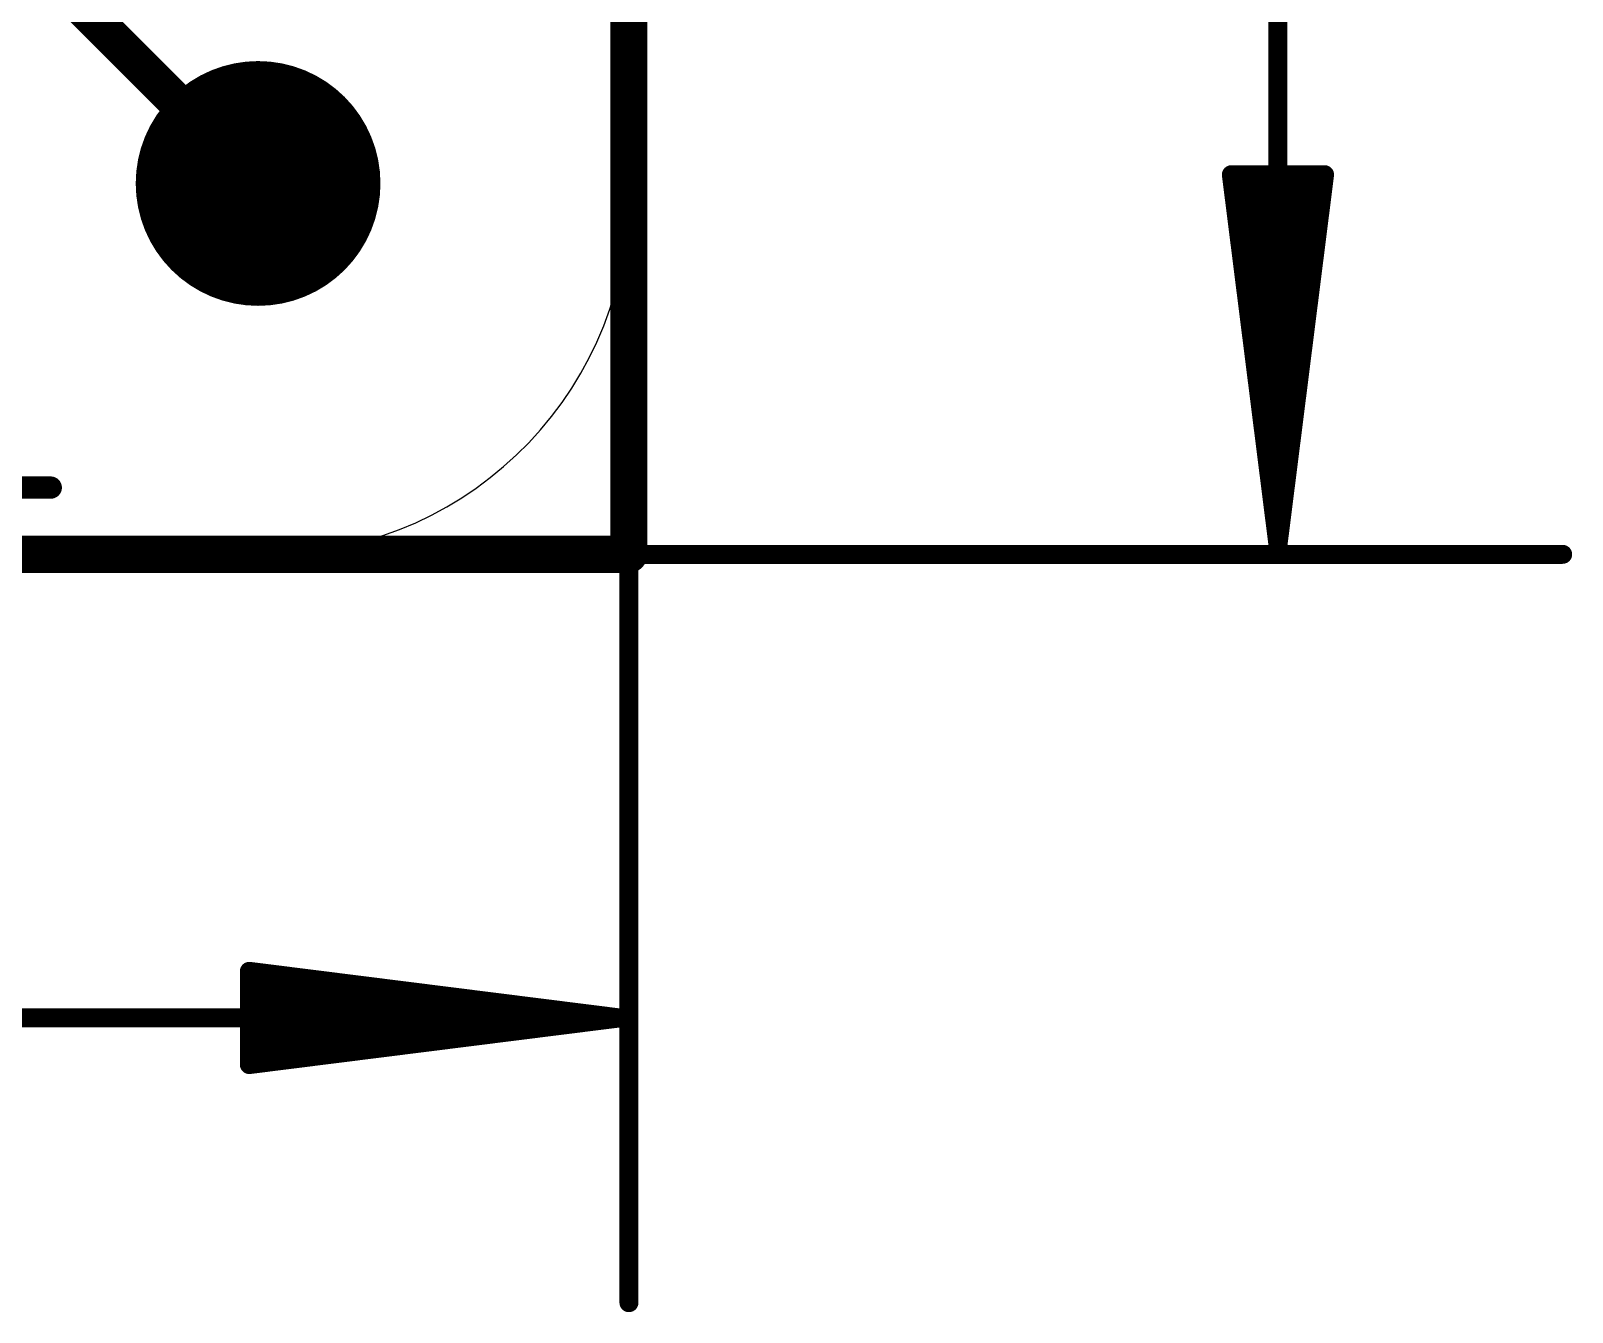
# Model space of a CAD drawing. Extents: x -5.7 to 21.7, y -5.3 to 25.5.
# Drawn here: x 11.14 to 21.7, y -5.19 to 3.59 of the extents above; entities that cross this region are included whole.
import ezdxf

# ---------------------------------------------------------------- set-up
doc = ezdxf.new("R2010")
doc.units = 0
for name, color, linetype in [('1', 12, 'CONTINUOUS'), ('16', 5, 'CONTINUOUS'), ('17', 110, 'CONTINUOUS'), ('20', 53, 'CONTINUOUS'), ('21', 40, 'CONTINUOUS'), ('47', 253, 'CONTINUOUS')]:
    doc.layers.add(name, color=color, linetype=linetype)

# ---------------------------------------------------------------- blocks, each defined once
blk = doc.blocks.new('ROUNDP')
at = {"const_width": 0.5}
blk.add_lwpolyline([(0, -0.25, 1), (0, 0.25, 1), (0, -0.25)], format="xyb", dxfattribs=at)

msp = doc.modelspace()

# ---------------------------------------------------------------- linework, layer by layer
at = {"layer": '1', "const_width": 0.254}
for points in [[(15.24, 16.51), (15.24, 0)], [(15.24, 0), (0, 0)]]:
    msp.add_lwpolyline(points, dxfattribs=at)
at = {"layer": '1', "const_width": 0.127}
for points in [[(15.24, -0.0635, 1), (15.24, 0.0635)], [(15.1765, 0, 1), (15.3035, 0)]]:
    msp.add_lwpolyline(points, format="xyb", dxfattribs=at)
at = {"layer": '16', "const_width": 0.254}
for points in [[(15.24, 16.51), (15.24, 0)], [(11.4364, 3.8036), (12.7, 2.54)], [(15.24, 0), (0, 0)]]:
    msp.add_lwpolyline(points, dxfattribs=at)
at = {"layer": '16', "const_width": 0.127}
for points in [[(12.6551, 2.4951, 1), (12.7449, 2.5849)], [(15.24, -0.0635, 1), (15.24, 0.0635)], [(15.1765, 0, 1), (15.3035, 0)]]:
    msp.add_lwpolyline(points, format="xyb", dxfattribs=at)
at = {"layer": '20'}
for p, q in [((15.24, 14.097), (15.24, 2.413)), ((12.7, 0), (2.54, 0))]:
    msp.add_line(p, q, dxfattribs=at)
msp.add_arc((12.7635, 2.4765), 2.4773, 268.5312, 358.5312, dxfattribs=at)
at = {"layer": '21', "const_width": 0.1524}
msp.add_lwpolyline([(10.704, 0.4572), (11.2802, 0.4572)], dxfattribs=at)
at = {"layer": '21', "const_width": 0.0762}
msp.add_lwpolyline([(11.2802, 0.4191, 1), (11.2802, 0.4953)], format="xyb", dxfattribs=at)
at = {"layer": '47', "const_width": 0.13}
for points in [[(19.685, 0.065), (19.685, 16.445)], [(15.24, 3.429), (15.24, -5.125)], [(19.685, 0.065), (19.3658, 2.6)], [(19.3658, 2.6), (20.0042, 2.6)], [(19.685, 0.065), (19.425, 2.6)], [(19.685, 0.065), (19.555, 2.6)], [(20.0042, 2.6), (19.685, 0.065)], [(19.815, 2.6), (19.685, 0.065)], [(19.945, 2.6), (19.685, 0.065)], [(11.303, 0), (21.635, 0)], [(15.175, -3.175), (12.64, -2.8558)], [(12.64, -2.8558), (12.64, -3.4942)], [(15.175, -3.175), (12.64, -2.915)], [(15.175, -3.175), (12.64, -3.045)], [(0.065, -3.175), (15.175, -3.175)], [(12.64, -3.4942), (15.175, -3.175)], [(12.64, -3.305), (15.175, -3.175)], [(12.64, -3.435), (15.175, -3.175)]]:
    msp.add_lwpolyline(points, dxfattribs=at)
at = {"layer": '47', "const_width": 0.065}
for points in [[(15.2725, 3.429, 1), (15.2075, 3.429)], [(19.398, 2.6041, 1), (19.3335, 2.5959)], [(19.3658, 2.6325, 1), (19.3658, 2.5675)], [(19.4573, 2.6033, 1), (19.3927, 2.5967)], [(19.5875, 2.6017, 1), (19.5225, 2.5983)], [(19.8475, 2.5983, 1), (19.7825, 2.6017)], [(19.9773, 2.5967, 1), (19.9127, 2.6033)], [(20.0365, 2.5959, 1), (19.972, 2.6041)], [(20.0042, 2.5675, 1), (20.0042, 2.6325)], [(11.303, 0.0325, 1), (11.303, -0.0325)], [(19.6528, 0.0691, 1), (19.7172, 0.0609)], [(19.6527, 0.0683, 1), (19.7173, 0.0617)], [(19.6525, 0.0633, 1), (19.7175, 0.0667)], [(19.6525, 0.0667, 1), (19.7175, 0.0633)], [(19.6525, 0.065, 1), (19.7175, 0.065)], [(19.6527, 0.0617, 1), (19.7173, 0.0683)], [(19.6528, 0.0609, 1), (19.7172, 0.0691)], [(21.635, -0.0325, 1), (21.635, 0.0325)], [(12.6441, -2.8235, 1), (12.6359, -2.888)], [(12.6725, -2.8558, 1), (12.6075, -2.8558)], [(12.6433, -2.8827, 1), (12.6367, -2.9473)], [(12.6417, -3.0125, 1), (12.6383, -3.0775)], [(15.1791, -3.2072, 1), (15.1709, -3.1428)], [(15.1709, -3.2072, 1), (15.1791, -3.1428)], [(15.1783, -3.2073, 1), (15.1717, -3.1427)], [(15.1717, -3.2073, 1), (15.1783, -3.1427)], [(15.1733, -3.2075, 1), (15.1767, -3.1425)], [(15.1767, -3.2075, 1), (15.1733, -3.1425)], [(15.175, -3.2075, 1), (15.175, -3.1425)], [(12.6383, -3.2725, 1), (12.6417, -3.3375)], [(12.6367, -3.4027, 1), (12.6433, -3.4673)], [(12.6359, -3.462, 1), (12.6441, -3.5265)], [(12.6075, -3.4942, 1), (12.6725, -3.4942)], [(15.2075, -5.125, 1), (15.2725, -5.125)]]:
    msp.add_lwpolyline(points, format="xyb", dxfattribs=at)

# ---------------------------------------------------------------- block references
at = {"layer": '17', "xscale": 1.6764, "yscale": 1.6764, "rotation": 90}
msp.add_blockref('ROUNDP', (12.7, 2.54), dxfattribs=at)
msp.add_blockref('ROUNDP', (12.7, 2.54), dxfattribs=at)

doc.saveas('drawing.dxf')
